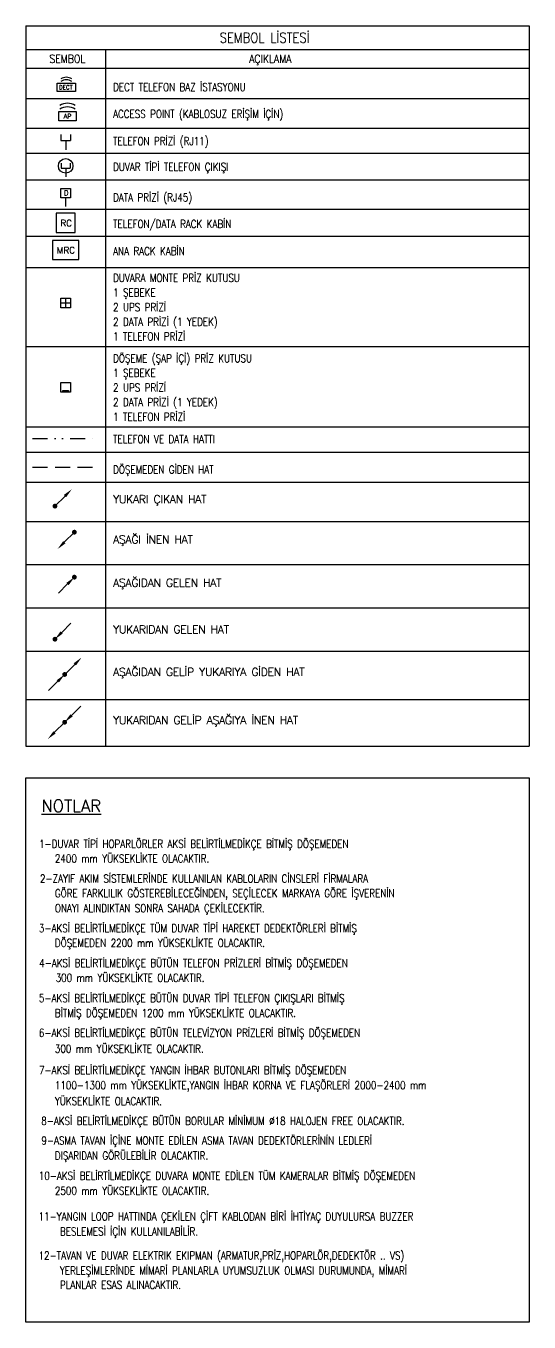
# Model space of a CAD drawing. Header units: metres. Extents: x -13621 to 152406, y -16073 to 22221.
# Drawn here: x -13554 to -11041, y 15743 to 22221 of the extents above; entities that cross this region are included whole.
import ezdxf
from ezdxf.enums import TextEntityAlignment as Align

# ---------------------------------------------------------------- set-up
doc = ezdxf.new("R2010")
doc.units = ezdxf.units.M
doc.header["$LTSCALE"] = 100
doc.header["$MEASUREMENT"] = 0
doc.linetypes.add('DIVIDE2', pattern=[0.625, 0.25, -0.125, 0, -0.125, 0, -0.125])
doc.linetypes.add('HIDDEN', pattern=[0.375, 0.25, -0.125])
for name, color, linetype, lineweight in [('E-ACCESS POINT (KABLOSUZ ERİŞİM İÇİN)', 7, 'Continuous', 30), ('E-ANA RACK KABİN', 7, 'Continuous', 30), ('E-DATA PRİZİ (RJ45)', 7, 'Continuous', 30), ('E-DECT TELEFON BAZ İSTASYONU', 7, 'Continuous', 30), ('E-DUVAR TİPİ TELEFON ÇIKIŞI', 7, 'Continuous', 30), ('E-DUVARA MONTE PRİZ KUTUSU', 7, 'Continuous', 30), ('E-DÖŞEME (ŞAP İÇİ) PRİZ KUTUSU', 7, 'Continuous', 30), ('E-KABLO', 7, 'Continuous', 30), ('E-OK', 3, 'Continuous', 30), ('E-TELEFON  DATA RACK KABİN', 7, 'Continuous', 30), ('E-TELEFON PRİZİ (RJ11)', 7, 'Continuous', 30), ('E-YAZI', 7, 'Continuous', 30)]:
    doc.layers.add(name, color=color, linetype=linetype, lineweight=lineweight)
doc.styles.add('E-YAZI', font='txttw.shx')

# ---------------------------------------------------------------- blocks, each defined once
blk = doc.blocks.new('*U201')
at = {"layer": 'E-OK', "color": 3, "linetype": 'Continuous'}
blk.add_line((-126, -126), (0, 0), dxfattribs=at)
at = {"layer": 'E-OK', "color": 4, "linetype": 'Continuous', "const_width": 30}
blk.add_lwpolyline([(-15, 0, 1), (15, 0, 1)], format="xyb", close=True, dxfattribs=at)
at = {"layer": 'E-OK', "color": 3, "linetype": 'Continuous'}
blk.add_solid([(-112, -140), (-140, -112), (-211, -211)], dxfattribs=at)
blk = doc.blocks.new('*U203')
at = {"layer": 'E-OK', "color": 3, "linetype": 'Continuous'}
for p, q in [((85, 85), (201, 200)), ((-126, -126), (0, 0))]:
    blk.add_line(p, q, dxfattribs=at)
at = {"layer": 'E-OK', "color": 4, "linetype": 'Continuous', "const_width": 30}
blk.add_lwpolyline([(-15, 0, 1), (15, 0, 1)], format="xyb", close=True, dxfattribs=at)
at = {"layer": 'E-OK', "color": 3, "linetype": 'Continuous'}
for points in [[(99, 71), (71, 99), (0, 0)], [(-112, -140), (-140, -112), (-211, -211)]]:
    blk.add_solid(points, dxfattribs=at)
blk = doc.blocks.new('*U202')
at = {"layer": 'E-OK', "color": 3, "linetype": 'Continuous'}
blk.add_line((85, 85), (201, 200), dxfattribs=at)
at = {"layer": 'E-OK', "color": 4, "linetype": 'Continuous', "const_width": 30}
blk.add_lwpolyline([(-15, 0, 1), (15, 0, 1)], format="xyb", close=True, dxfattribs=at)
at = {"layer": 'E-OK', "color": 3, "linetype": 'Continuous'}
blk.add_solid([(99, 71), (71, 99), (0, 0)], dxfattribs=at)
blk = doc.blocks.new('10_DÖŞEME (ŞAP İÇİ) PRİZ KUTUSU')
at = {"layer": 'E-DÖŞEME (ŞAP İÇİ) PRİZ KUTUSU'}
blk.add_hatch(color=5, dxfattribs=at).paths.add_polyline_path([(0.73, 0.22), (0.73, 0.71), (-0.73, 0.71), (-0.73, 0.22)])
at = {"layer": 'E-DÖŞEME (ŞAP İÇİ) PRİZ KUTUSU', "color": 5}
for points in [[(1.22, 2.66), (1.22, 0.22), (-1.22, 0.22), (-1.22, 2.66)], [(0.73, 0.71), (0.73, 0.22), (-0.73, 0.22), (-0.73, 0.71)]]:
    blk.add_lwpolyline(points, close=True, dxfattribs=at)
blk = doc.blocks.new('*U214')
at = {"layer": 'E-DECT TELEFON BAZ İSTASYONU', "color": 4}
blk.add_lwpolyline([(-2.86, 0), (-2.86, 2.59), (2.86, 2.59), (2.86, 0)], close=True, dxfattribs=at)
at = {"layer": 'E-DECT TELEFON BAZ İSTASYONU', "color": 3}
for centre in [(0, 1.24), (0, 0.44)]:
    blk.add_arc(centre, 3.19, 57.1828, 122.8172, dxfattribs=at)
at = {"layer": 'E-DECT TELEFON BAZ İSTASYONU', "color": 3, "style": 'E-YAZI'}
blk.add_text('DECT', height=1.28, dxfattribs=at).set_placement((-2.3, 0.66))
blk = doc.blocks.new('*U215')
at = {"layer": 'E-ACCESS POINT (KABLOSUZ ERİŞİM İÇİN)', "color": 4}
blk.add_lwpolyline([(-2.39, 3.24), (2.39, 3.24), (2.39, 0.65), (-2.39, 0.65)], close=True, dxfattribs=at)
at = {"layer": 'E-ACCESS POINT (KABLOSUZ ERİŞİM İÇİN)', "color": 3}
for centre in [(0, 1.56), (0, 0.55)]:
    blk.add_arc(centre, 3.99, 57.1828, 122.8172, dxfattribs=at)
at = {"layer": 'E-ACCESS POINT (KABLOSUZ ERİŞİM İÇİN)', "color": 3, "style": 'E-YAZI'}
blk.add_text('AP', height=1.28, dxfattribs=at).set_placement((-1.05, 1.31))
blk = doc.blocks.new('100_TELEFON PRİZİ (RJ11)')
at = {"layer": 'E-TELEFON PRİZİ (RJ11)', "color": 4}
for p, q in [((-1.23, 3.87), (-1.23, 2.4)), ((1.23, 3.87), (1.23, 2.4)), ((-1.23, 2.4), (1.23, 2.4)), ((0, 2.4), (0, 0))]:
    blk.add_line(p, q, dxfattribs=at)
blk = doc.blocks.new('100_DUVAR TİPİ TELEFON ÇIKIŞI1')
at = {"layer": 'E-DUVAR TİPİ TELEFON ÇIKIŞI', "color": 4}
for p, q in [((-1.23, 3.87), (-1.23, 2.4)), ((1.23, 3.87), (1.23, 2.4)), ((-1.23, 2.4), (1.23, 2.4)), ((0, 2.4), (0, 0))]:
    blk.add_line(p, q, dxfattribs=at)
at = {"layer": 'E-DUVAR TİPİ TELEFON ÇIKIŞI', "color": 3}
blk.add_circle((0, 3.07), 2.01, dxfattribs=at)
blk = doc.blocks.new('100_TELEFON DATA RACK KABİN')
at = {"layer": 'E-TELEFON  DATA RACK KABİN', "color": 4}
blk.add_lwpolyline([(2.4, 0), (2.4, 4.8), (-2.4, 4.8), (-2.4, 0)], close=True, dxfattribs=at)
at = {"layer": 'E-TELEFON  DATA RACK KABİN', "color": 3, "style": 'E-YAZI'}
blk.add_text('RC', height=1.6, dxfattribs=at).set_placement((-1.31, 1.54))
blk = doc.blocks.new('10_ANA RACK KABİN')
at = {"layer": 'E-ANA RACK KABİN', "color": 4}
blk.add_lwpolyline([(3.31, 0), (3.31, 4.8), (-3.31, 4.8), (-3.31, 0)], close=True, dxfattribs=at)
at = {"layer": 'E-ANA RACK KABİN', "color": 3, "style": 'E-YAZI'}
blk.add_text('MRC', height=1.6, dxfattribs=at).set_placement((-2.22, 1.54))
blk = doc.blocks.new('*U212')
at = {"layer": 'E-DATA PRİZİ (RJ45)', "color": 4}
blk.add_line((0, 0), (0, 2.1), dxfattribs=at)
blk.add_lwpolyline([(-1.23, 4.48), (1.23, 4.48), (1.23, 2.1), (-1.23, 2.1)], close=True, dxfattribs=at)
at = {"layer": 'E-DATA PRİZİ (RJ45)', "color": 3, "style": 'E-YAZI'}
blk.add_text('D', height=1.28, dxfattribs=at).set_placement((-0.44, 2.73))
blk = doc.blocks.new('10_DUVARA MONTE PRİZ KUTUSU')
at = {"layer": 'E-DUVARA MONTE PRİZ KUTUSU', "color": 4}
for p, q in [((24.5, 0), (-24.5, 0)), ((0, 24.5), (0, -24.5))]:
    blk.add_line(p, q, dxfattribs=at)
blk.add_lwpolyline([(-24.5, -24.5), (24.5, -24.5), (24.5, 24.5), (-24.5, 24.5)], close=True, dxfattribs=at)

msp = doc.modelspace()

# ---------------------------------------------------------------- linework, layer by layer
at = {"layer": 'E-KABLO', "color": 6, "linetype": 'DIVIDE2', "ltscale": 3}
msp.add_line((-13520.9, 20158.6), (-13191.3, 20158.6), dxfattribs=at)
at = {"layer": 'E-KABLO', "color": 6, "linetype": 'HIDDEN', "ltscale": 3}
msp.add_line((-13520.9, 20015), (-13191.3, 20015), dxfattribs=at)
at = {"layer": 'E-KABLO'}
msp.add_lwpolyline([(-13553.8, 18463), (-11040.7, 18463), (-11040.7, 15743.2), (-13553.8, 15743.2)], close=True, dxfattribs=at)
at = {"layer": 'E-YAZI', "color": 4}
for p, q in [((-13553.8, 22220.9), (-13553.8, 18622)), ((-13553.8, 22220.9), (-11040.7, 22220.9)), ((-11040.7, 22220.9), (-11040.7, 18622)), ((-13553.8, 22103.1), (-11040.7, 22103.1)), ((-13553.8, 22009.3), (-11040.7, 22009.3)), ((-13553.8, 18622), (-11040.7, 18622))]:
    msp.add_line(p, q, dxfattribs=at)
at = {"layer": 'E-YAZI', "color": 7}
for p, q in [((-13156.9, 22103.1), (-13156.9, 18622)), ((-11040.7, 21855.7), (-13553.8, 21855.7)), ((-13553.8, 21709.7), (-11040.7, 21709.7)), ((-11040.7, 21582.8), (-13553.8, 21582.8)), ((-11040.7, 21450.8), (-13553.8, 21450.8)), ((-11040.7, 21303.7), (-13553.8, 21303.7)), ((-11040.7, 21168.1), (-13553.8, 21168.1)), ((-11040.7, 21011.9), (-13553.8, 21011.9)), ((-11040.7, 20616.7), (-13553.8, 20616.7)), ((-11040.7, 20214.9), (-13553.8, 20214.9))]:
    msp.add_line(p, q, dxfattribs=at)
at = {"layer": 'E-YAZI', "color": 7, "linetype": 'Continuous'}
for p, q in [((-13553.8, 20090.5), (-11040.7, 20090.5)), ((-13553.8, 19940), (-11040.7, 19940)), ((-13553.8, 19744.7), (-11040.7, 19744.7)), ((-13553.8, 19528.7), (-11040.7, 19528.7)), ((-13553.8, 19312.7), (-11040.7, 19312.7)), ((-13553.8, 19096.7), (-11040.7, 19096.7)), ((-13553.8, 18854.4), (-11040.7, 18854.4))]:
    msp.add_line(p, q, dxfattribs=at)

# ---------------------------------------------------------------- block references
at = {"layer": 'E-ACCESS POINT (KABLOSUZ ERİŞİM İÇİN)', "xscale": 18, "yscale": 18, "zscale": 18}
msp.add_blockref('*U215', (-13346.2, 21734.5), dxfattribs=at)
at = {"layer": 'E-ANA RACK KABİN', "xscale": 20, "yscale": 20, "zscale": 20}
msp.add_blockref('10_ANA RACK KABİN', (-13355, 21053.1), dxfattribs=at)
at = {"layer": 'E-DATA PRİZİ (RJ45)', "xscale": 20, "yscale": 20, "zscale": 20}
msp.add_blockref('*U212', (-13355.3, 21319), dxfattribs=at)
at = {"layer": 'E-DECT TELEFON BAZ İSTASYONU', "xscale": 16, "yscale": 16, "zscale": 16}
msp.add_blockref('*U214', (-13351.9, 21893.1), dxfattribs=at)
at = {"layer": 'E-DUVAR TİPİ TELEFON ÇIKIŞI', "xscale": 18, "yscale": 18, "zscale": 18}
msp.add_blockref('100_DUVAR TİPİ TELEFON ÇIKIŞI1', (-13355.3, 21466.1), dxfattribs=at)
at = {"layer": 'E-DUVARA MONTE PRİZ KUTUSU', "color": 3, "xscale": -1, "rotation": 180}
msp.add_blockref('10_DUVARA MONTE PRİZ KUTUSU', (-13355.2, 20835.9), dxfattribs=at)
at = {"layer": 'E-DÖŞEME (ŞAP İÇİ) PRİZ KUTUSU', "xscale": 20, "yscale": 20, "zscale": 20}
msp.add_blockref('10_DÖŞEME (ŞAP İÇİ) PRİZ KUTUSU', (-13355.2, 20385.5), dxfattribs=at)
at = {"layer": 'E-OK', "xscale": -0.4, "yscale": 0.4, "zscale": 0.4}
for name, p, rotation in [('*U201', (-13409, 19821), 90), ('*U201', (-13311.6, 19690.8), 270), ('*U202', (-13311.6, 19466.1), 90), ('*U202', (-13409, 19155.9), 270), ('*U203', (-13360.3, 18979.7), 90), ('*U203', (-13360.3, 18741), 270)]:
    msp.add_blockref(name, p, dxfattribs=dict(at, rotation=rotation))
at = {"layer": 'E-TELEFON  DATA RACK KABİN', "xscale": 20, "yscale": 20, "zscale": 20}
msp.add_blockref('100_TELEFON DATA RACK KABİN', (-13355.3, 21188.6), dxfattribs=at)
at = {"layer": 'E-TELEFON PRİZİ (RJ11)', "xscale": 20, "yscale": 20, "zscale": 20}
msp.add_blockref('100_TELEFON PRİZİ (RJ11)', (-13355.3, 21600.8), dxfattribs=at)

# ---------------------------------------------------------------- texts
at = {"layer": 'E-YAZI', "color": 4, "style": 'E-YAZI', "width": 0.85}
for s, height, p in [('SEMBOL LİSTESİ', 50, (-12361.5, 22162)), ('SEMBOL', 40, (-13346.8, 22056.3)), ('AÇIKLAMA', 40, (-12333.3, 22056.3))]:
    msp.add_text(s, height=height, dxfattribs=at).set_placement(p, align=Align.MIDDLE_CENTER)
at = {"layer": 'E-YAZI', "color": 3, "style": 'E-YAZI', "width": 0.8}
for s, p in [('DECT TELEFON BAZ İSTASYONU', (-13118.5, 21895.3)), ('ACCESS POINT (KABLOSUZ ERİŞİM İÇİN)', (-13118.5, 21760.9)), ('TELEFON PRİZİ (RJ11)', (-13118.5, 21625.3)), ('DUVAR TİPİ TELEFON ÇIKIŞI ', (-13118.5, 21496.5)), ('DATA PRİZİ (RJ45)', (-13118.5, 21343.8)), ('TELEFON/DATA RACK KABİN', (-13118.5, 21211)), ('ANA RACK KABİN', (-13118.5, 21075.5)), ('DUVARA MONTE PRİZ KUTUSU', (-13118.5, 20941.4)), ('1 ŞEBEKE', (-13118.5, 20868.3)), ('2 UPS PRİZİ', (-13118.5, 20795.2)), ('2 DATA PRİZİ (1 YEDEK)', (-13118.5, 20722.1)), ('1 TELEFON PRİZİ', (-13118.5, 20649)), ('DÖŞEME (ŞAP İÇİ) PRİZ KUTUSU', (-13118.5, 20539.6)), ('1 ŞEBEKE', (-13118.5, 20466.5)), ('2 UPS PRİZİ', (-13118.5, 20393.4)), ('2 DATA PRİZİ (1 YEDEK)', (-13118.5, 20320.3)), ('1 TELEFON PRİZİ', (-13118.5, 20247.2)), ('TELEFON VE DATA HATTI', (-13118.5, 20135.9)), ('DÖŞEMEDEN GİDEN HAT', (-13118.5, 19983.4)), ('1-DUVAR TİPİ HOPARLÖRLER AKSİ BELİRTİLMEDİKÇE BİTMİŞ DÖŞEMEDEN', (-13488.4, 18113.1, 0)), ('2400 mm YÜKSEKLİKTE OLACAKTIR.', (-13409.1, 18039.8, 0)), ('2-ZAYIF AKIM SİSTEMLERİNDE KULLANILAN KABLOLARIN CİNSLERİ FİRMALARA', (-13483.8, 17939.3, 0)), ('GÖRE FARKLILIK GÖSTEREBİLECEĞİNDEN, SEÇİLECEK MARKAYA GÖRE İŞVERENİN', (-13409.1, 17866.1, 0)), ('ONAYI ALINDIKTAN SONRA SAHADA ÇEKİLECEKTİR.', (-13409.1, 17791.6, 0)), ('3-AKSİ BELİRTİLMEDİKÇE TÜM DUVAR TİPİ HAREKET DEDEKTÖRLERİ BİTMİŞ', (-13489, 17691.1, 0)), ('DÖŞEMEDEN 2200 mm YÜKSEKLİKTE OLACAKTIR.', (-13409.1, 17617.8, 0)), ('4-AKSİ BELİRTİLMEDİKÇE BÜTÜN TELEFON PRİZLERİ BİTMİŞ DÖŞEMEDEN', (-13487.7, 17517.3, 0)), ('300 mm YÜKSEKLİKTE OLACAKTIR.', (-13405.2, 17444.1, 0)), ('5-AKSİ BELİRTİLMEDİKÇE BÜTÜN DUVAR TİPİ TELEFON ÇIKIŞLARI BİTMİŞ', (-13489, 17341.9, 0)), ('BİTMİŞ DÖŞEMEDEN 1200 mm YÜKSEKLİKTE OLACAKTIR.', (-13409.1, 17267.8, 0)), ('6-AKSİ BELİRTİLMEDİKÇE BÜTÜN TELEVİZYON PRİZLERİ BİTMİŞ DÖŞEMEDEN', (-13489, 17168.7, 0)), ('300 mm YÜKSEKLİKTE OLACAKTIR.', (-13409.1, 17089.5, 0)), ('7-AKSİ BELİRTİLMEDİKÇE YANGIN İHBAR BUTONLARI BİTMİŞ DÖŞEMEDEN', (-13488.4, 16982.1, 0)), ('1100-1300 mm YÜKSEKLİKTE,YANGIN İHBAR KORNA VE FLAŞÖRLERİ 2000-2400 mm', (-13409.1, 16906.7, 0)), ('YÜKSEKLİKTE OLACAKTIR.', (-13409.1, 16827.4, 0)), ('8-AKSİ BELİRTİLMEDİKÇE BÜTÜN BORULAR MİNİMUM %%C18 HALOJEN FREE OLACAKTIR.', (-13477.2, 16728.3, 0)), ('9-ASMA TAVAN İÇİNE MONTE EDİLEN ASMA TAVAN DEDEKTÖRLERİNİN LEDLERİ', (-13476.4, 16630.1, 0)), ('DIŞARIDAN GÖRÜLEBİLİR OLACAKTIR.', (-13409.1, 16555.1, 0)), ('10-AKSİ BELİRTİLMEDİKÇE DUVARA MONTE EDİLEN TÜM KAMERALAR BİTMİŞ DÖŞEMEDEN', (-13489.6, 16454.4, 0)), ('2500 mm YÜKSEKLİKTE OLACAKTIR.', (-13409.1, 16379.4, 0)), ('11-YANGIN LOOP HATTINDA ÇEKİLEN ÇİFT KABLODAN BİRİ İHTİYAÇ DUYULURSA BUZZER', (-13490.5, 16251, 0)), ('BESLEMESİ İÇİN KULLANILABİLİR.', (-13383.9, 16176, 0)), ('12-TAVAN VE DUVAR ELEKTRIK EKIPMAN (ARMATUR,PRİZ,HOPARLÖR,DEDEKTÖR .. VS)', (-13490.5, 16055.6, 0)), ('YERLEŞİMLERİNDE MİMARİ PLANLARLA UYUMSUZLUK OLMASI DURUMUNDA, MİMARİ', (-13383.9, 15980.6, 0)), ('PLANLAR ESAS ALINACAKTIR.', (-13383.9, 15909, 0))]:
    msp.add_text(s, height=40, dxfattribs=at).set_placement(p)
at = {"layer": 'E-YAZI', "color": 4, "style": 'E-YAZI'}
msp.add_text('%%uNOTLAR', height=60, dxfattribs=at).set_placement((-13476.7, 18292.8, 0))
at = {"layer": 'E-YAZI', "color": 3, "char_height": 40, "attachment_point": 1, "style": 'E-YAZI'}
for s, insert in [('{\\T0.95;YUKARI ÇIKAN HAT}', (-13118.5, 19875.6)), ('{\\T0.95;AŞAĞI İNEN HAT}', (-13118.5, 19674.2)), ('{\\T0.95;AŞAĞIDAN GELEN HAT}', (-13118.5, 19458.2)), ('{\\T0.95;YUKARIDAN GELEN HAT}', (-13118.5, 19225.1)), ('{\\T0.95;AŞAĞIDAN GELİP YUKARIYA GİDEN HAT}', (-13118.5, 19012.1)), ('{\\T0.95;YUKARIDAN GELİP AŞAĞIYA İNEN HAT}', (-13118.5, 18771.4))]:
    msp.add_mtext_dynamic_manual_height_columns(s, width=9808.836, gutter_width=12.5, heights=[0], dxfattribs=dict(at, insert=insert))

doc.saveas('drawing.dxf')
